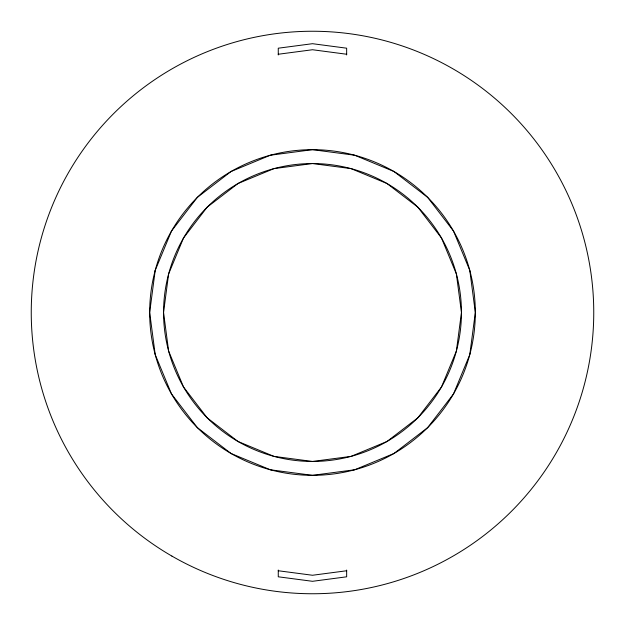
<?xml version="1.0" encoding="UTF-8"?>
<svg xmlns="http://www.w3.org/2000/svg" width="625" height="625" viewBox="0 0 625 625"><rect width="100%" height="100%" fill="white"/><g stroke="black" fill="none" stroke-linecap="round" stroke-linejoin="round"><path stroke-width="0.94" d="M278.266 54.25L312.5 49.742L346.656 54.242M346.656 570.758L312.5 575.258L278.266 570.75M346.656 54.945L346.656 48.195L312.5 43.695L278.266 48.203L278.266 54.953M346.656 570.055L346.656 576.805L312.5 581.305L278.266 576.797L278.266 570.047M155.219 270.359L149.672 312.5L155.219 354.641L171.484 393.914L197.359 427.641L231.086 453.516L270.359 469.781L312.5 475.328L354.641 469.781L393.914 453.516L427.641 427.641L453.516 393.914L469.781 354.641L475.328 312.5L469.781 270.359L453.516 231.086L427.641 197.359L393.914 171.484L354.641 155.219L312.5 149.672L270.359 155.219L231.086 171.484L197.359 197.359L171.484 231.086L155.219 270.359M168.625 273.945L163.547 312.5L168.625 351.055L183.508 386.977L207.172 417.828L238.023 441.492L273.945 456.375L312.5 461.453L351.055 456.375L386.977 441.492L417.828 417.828L441.492 386.977L456.375 351.055L461.453 312.5L456.375 273.945L441.492 238.023L417.828 207.172L386.977 183.508L351.055 168.625L312.5 163.547L273.945 168.625L238.023 183.508L207.172 207.172L183.508 238.023L168.625 273.945M171.875 556.07A281.25 281.25 0 0 0 593.75 312.5A281.25 281.25 0 0 0 171.875 68.93A281.25 281.25 0 0 0 171.875 556.07M231.086 453.516A162.828 162.828 0 0 0 475.328 312.5A162.828 162.828 0 0 0 231.086 171.484A162.828 162.828 0 0 0 231.086 453.516M238.023 441.492A148.953 148.953 0 0 0 461.453 312.5A148.953 148.953 0 0 0 238.023 183.508A148.953 148.953 0 0 0 238.023 441.492"/></g></svg>
